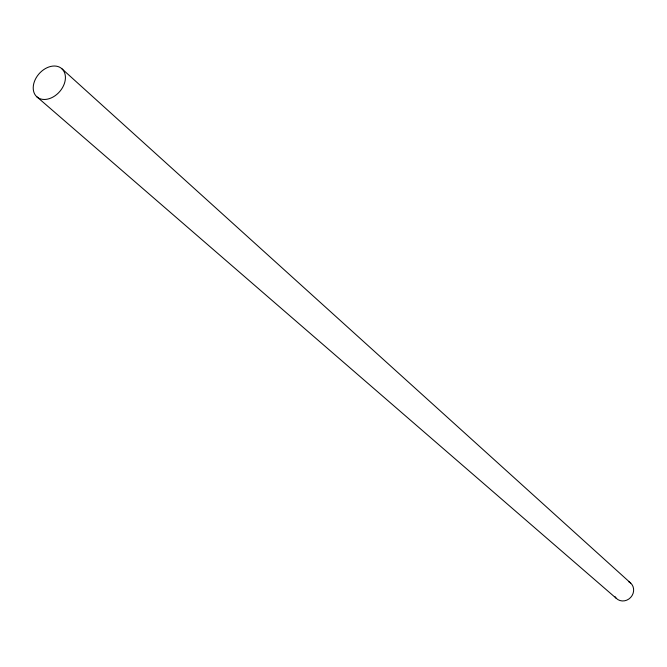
<?xml version="1.0" encoding="UTF-8"?>
<svg xmlns="http://www.w3.org/2000/svg" width="667" height="667" viewBox="0 0 667 667"><rect width="100%" height="100%" fill="white"/><g stroke="black" fill="none" stroke-linecap="round" stroke-linejoin="round"><path stroke-width="1" d="M36.527 96.523L616.433 598.474M62.023 68.876A18.809 13.623 -48.5 0 1 51.551 97.782A18.809 13.623 -48.5 0 1 34.392 81.574A18.809 13.623 -48.5 0 1 62.023 68.876L630.74 583.133M628.673 581.691A10.489 9.68 -48.5 0 1 630.657 597.465A10.489 9.68 -48.5 0 1 614.857 596.49"/></g></svg>
